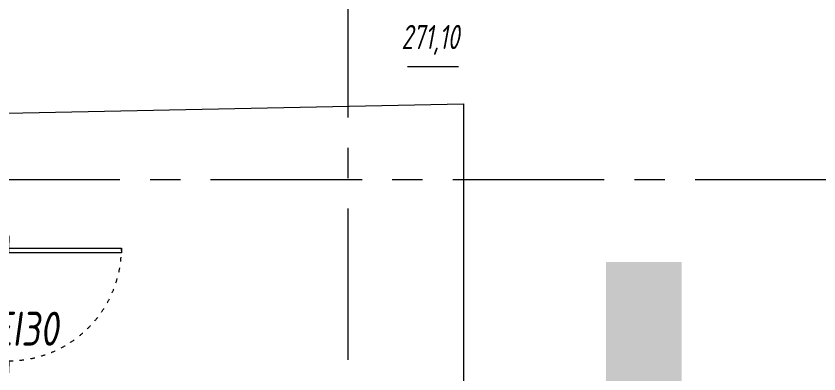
# Model space of a CAD drawing. Header units: millimetres. Extents: x -85420 to 1195317, y -69347 to 470418.
# Drawn here: x 699313 to 705941, y 58511 to 61464 of the extents above; entities that cross this region are included whole.
import ezdxf
from ezdxf.enums import TextEntityAlignment as Align

# ---------------------------------------------------------------- set-up
doc = ezdxf.new("R2018")
doc.units = ezdxf.units.MM
doc.linetypes.add('ACAD_ISO03W100', pattern=[30, 12, -18])
doc.linetypes.add('CENTER', pattern=[2, 1.25, -0.25, 0.25, -0.25])
for name, color, linetype, lineweight in [('_TEXT', 7, 'Continuous', 30), ('АР_Двери', 7, 'Continuous', 0), ('АР_Маркер экспликации', 239, 'Continuous', 13), ('АР_Номер помещения', 250, 'Continuous', 9), ('АР_Оси', 7, 'Continuous', 25), ('АР_Подоконники', 163, 'Continuous', 9), ('АР_Сущ Несущая стена', 250, 'Continuous', 50)]:
    doc.layers.add(name, color=color, linetype=linetype, lineweight=lineweight)
doc.layers.add('АР_Названия помещений', color=124, linetype='Continuous', lineweight=5, plot=False)
doc.layers.add('АР_Помещения_площадь', color=19, linetype='Continuous', lineweight=9, plot=False)
doc.layers.add('АР_ПБ_Двери', color=7, linetype='Continuous', lineweight=15, true_color=0xdb0000)
doc.styles.add('ISOCPEUR', font='', dxfattribs={"height": 250})
doc.styles.get("Standard").update_dxf_attribs({"font": 'GOST.TTF'})
doc.styles.add('Архитект', font='isocpeur.ttf', dxfattribs={"width": 0.8, "oblique": 8})
doc.styles.get('ISOCPEUR').set_extended_font_data('ISOCPEUR', italic=True)

# ---------------------------------------------------------------- blocks, each defined once
blk = doc.blocks.new('*U542')
for points in [[(-55, -80), (-55, 0), (-115, 0), (-115, -40), (-100, -40), (-100, -80), (-55, -80)], [(0, 0), (0, -80), (-55, -80), (-55, 0), (0, 0)], [(-1130, 0), (-1130, -80), (-1075, -80), (-1075, 0), (-1130, 0)], [(-1075, -80), (-1075, 0), (-1015, 0), (-1015, -40), (-1030, -40), (-1030, -80), (-1075, -80)]]:
    blk.add_lwpolyline(points)
blk.add_lwpolyline([(-100, -80), (-100, -1010), (-140, -1010), (-140, -80)], close=True)
at = {"linetype": 'ACAD_ISO03W100', "ltscale": 3}
blk.add_arc((-100, -80), 930, 180, 270, dxfattribs=at)
blk = doc.blocks.new('*U528')
at = {"layer": 'АР_Помещения_площадь', "color": 7}
blk.add_line((-323.4, 336.1), (-745.7, 336.1), dxfattribs=at)
at = {"color": 7, "style": 'ISOCPEUR', "width": 0.7, "flags": 1}
blk.add_attdef('КАТЕГОРИЯ', (-499.2, -2092.2), '', height=250, dxfattribs=at)
at = {"layer": 'АР_Номер помещения', "color": 7, "style": 'ISOCPEUR', "width": 0.7}
blk.add_attdef('НОМЕР_ПОМЕЩЕНИЯ', text='', height=300, dxfattribs=at).set_placement((-517.6, 1402.8), align=Align.MIDDLE_CENTER)
at = {"layer": 'АР_Помещения_площадь', "color": 7, "lineweight": 30, "width": 0.7, "flags": 104}
blk.add_attdef('ИМЯ_ПОМЕЩЕНИЯ', text='', height=100, dxfattribs=at).set_placement((157.6, 1217.1), align=Align.MIDDLE_CENTER)
at = {"layer": 'АР_Помещения_площадь', "color": 7, "style": 'ISOCPEUR', "width": 0.7}
blk.add_attdef('ПЛОЩАДЬ_ПОМЕЩЕНИЯ', text='', height=200, dxfattribs=at).set_placement((-318.5, 582.6), align=Align.MIDDLE_RIGHT)
blk = doc.blocks.new('*U526')
at = {"color": 7, "style": 'ISOCPEUR', "width": 0.7, "flags": 1}
blk.add_attdef('КАТЕГОРИЯ', (-499.2, -2092.2), '', height=250, dxfattribs=at)
at = {"layer": 'АР_Номер помещения', "color": 7, "style": 'ISOCPEUR', "width": 0.7}
blk.add_attdef('НОМЕР_ПОМЕЩЕНИЯ', text='', height=300, dxfattribs=at).set_placement((-13874.5, 6637.6), align=Align.MIDDLE_CENTER)
at = {"layer": 'АР_Помещения_площадь', "color": 7, "lineweight": 30, "width": 0.7, "flags": 104}
blk.add_attdef('ИМЯ_ПОМЕЩЕНИЯ', text='', height=100, dxfattribs=at).set_placement((157.6, 1217.1), align=Align.MIDDLE_CENTER)
at = {"layer": 'АР_Помещения_площадь', "color": 7, "style": 'ISOCPEUR', "width": 0.7}
blk.add_attdef('ПЛОЩАДЬ_ПОМЕЩЕНИЯ', text='', height=200, dxfattribs=at).set_placement((-12654.6, 407.7), align=Align.MIDDLE_RIGHT)

msp = doc.modelspace()

# ---------------------------------------------------------------- linework, layer by layer
at = {"layer": '_TEXT', "color": 1, "lineweight": 9, "ltscale": 500}
msp.add_lwpolyline([(682653.7, 60324.7), (703008.2, 60740), (703008.2, 24320.1), (682653.7, 23904.7)], close=True, dxfattribs=at)
at = {"layer": 'АР_Оси', "linetype": 'CENTER', "lineweight": 9, "ltscale": 1000}
for p, q in [((702053, 81877.2), (702053, 26144.9)), ((674919.3, 60114.7), (758097.7, 60114.7))]:
    msp.add_line(p, q, dxfattribs=at)
at = {"layer": 'АР_Подоконники', "lineweight": 9, "ltscale": 100}
for centre, radius, start, end in [((702181.5, 62992.6), 8924.1, 271.10883, 356.40396), ((702171.2, 63005), 8940.2, 271.69125, 356.32908)]:
    msp.add_arc(centre, radius, start, end, dxfattribs=at)
at = {"layer": 'АР_Сущ Несущая стена', "lineweight": 9, "ltscale": 100}
for centre, radius, start, end in [((702162.9, 63016.6), 9144.3, 272.82064, 356.28873), ((702170.6, 62998.6), 9778.7, 272.59255, 356.63539)]:
    msp.add_arc(centre, radius, start, end, dxfattribs=at)

# ---------------------------------------------------------------- block references
at = {"layer": 'АР_Двери', "lineweight": 9, "rotation": 90.00000000000001}
msp.add_blockref('*U542', (699173, 59649.8), dxfattribs=at)
at = {"layer": 'АР_Маркер экспликации', "lineweight": 9}
ref = msp.add_blockref('*U528', (703289.8, 60708.8), dxfattribs=at)
lines = msp.add_mtext('\\W0.8000;Коридор и рекреация (основная и старшая школа)', dxfattribs={"layer": 'АР_Названия помещений', "insert": (703636.8, 59434.2), "char_height": 6239.8, "width": 926.94, "attachment_point": 1})
ref.add_attrib('ИМЯ_ПОМЕЩЕНИЯ', '', (703636.8, 59434.2), dxfattribs={"flags": 104}).embed_mtext(lines)
ref.add_attrib('ПЛОЩАДЬ_ПОМЕЩЕНИЯ', '271,10', dxfattribs={"layer": 'АР_Помещения_площадь', "color": 7, "height": 200, "style": 'ISOCPEUR', "width": 0.7}).set_placement((702971.4, 61291.4), align=Align.MIDDLE_RIGHT)
ref = msp.add_blockref('*U526', (699177, 54386.5), dxfattribs=at)
lines = msp.add_mtext('\\W0.8000;Кабинет материальной технологии тип 2', dxfattribs={"layer": 'АР_Названия помещений', "insert": (685342.7, 59194.2), "char_height": 4891.956, "width": 926.94, "attachment_point": 1})
ref.add_attrib('ИМЯ_ПОМЕЩЕНИЯ', '', (685342.7, 59194.2), dxfattribs={"flags": 104}).embed_mtext(lines)

# ---------------------------------------------------------------- texts
at = {"layer": 'АР_ПБ_Двери', "lineweight": 9, "style": 'Архитект', "oblique": 8, "width": 0.8}
msp.add_text('EI30', height=280, dxfattribs=at).set_placement((699122.5, 58744.6))

doc.saveas('drawing.dxf')
